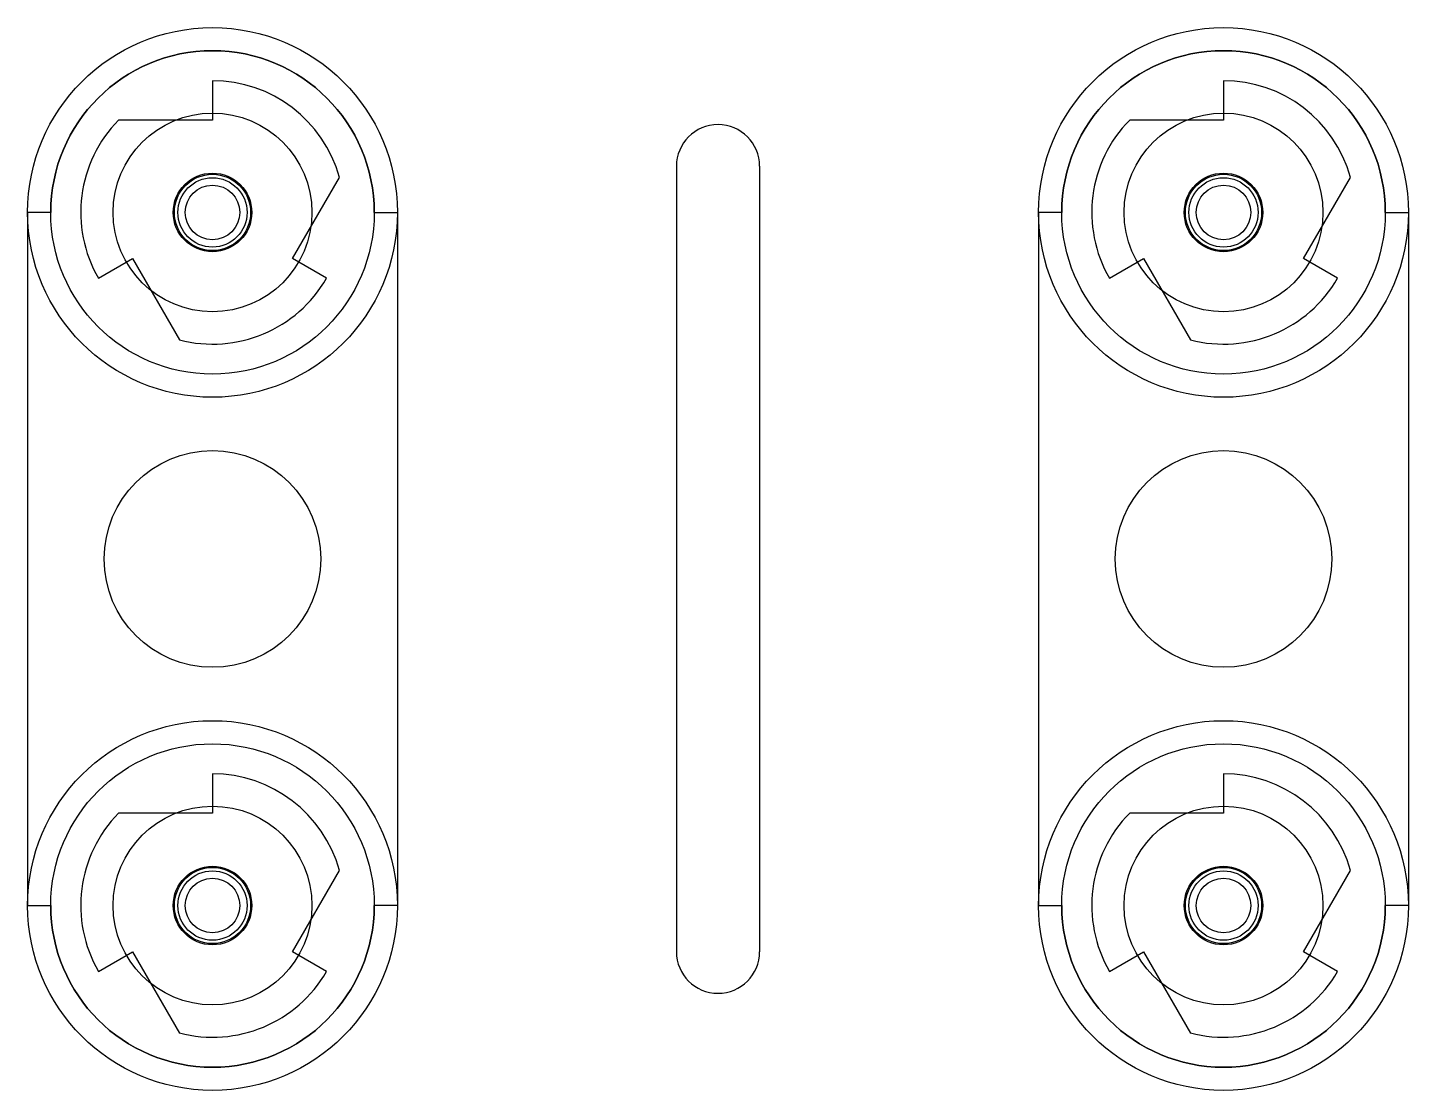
# Model space of a CAD drawing. Extents: x 10.97 to 13.96, y 34.5 to 36.8.
import ezdxf

# ---------------------------------------------------------------- set-up
doc = ezdxf.new("R2010")
doc.units = 0
doc.header["$LTSCALE"] = 5
doc.header["$MEASUREMENT"] = 0
for name, color, linetype in [('Z0_BOTCOMP', 4, 'Continuous'), ('Z0_CUT500', 4, 'Continuous'), ('Z0_PLASTICS', 37, 'Continuous'), ('Z0_RUBBER', 4, 'Continuous'), ('Z0_TOPCOMP', 6, 'Continuous')]:
    doc.layers.add(name, color=color, linetype=linetype)

msp = doc.modelspace()

# ---------------------------------------------------------------- linework, layer by layer
at = {"layer": 'Z0_BOTCOMP', "color": 4, "linetype": 'Continuous', "lineweight": 25}
for p, q in [((11.375, 36.6814), (11.375, 36.5964)), ((13.5625, 36.6814), (13.5625, 36.5964)), ((11.375, 36.5964), (11.172, 36.5964)), ((13.5625, 36.5964), (13.3595, 36.5964)), ((11.5482, 36.2964), (11.6497, 36.4722)), ((13.7357, 36.2964), (13.8372, 36.4722)), ((11.1282, 36.2539), (11.2018, 36.2964)), ((11.2018, 36.2964), (11.3033, 36.1205)), ((11.6218, 36.2539), (11.5482, 36.2964)), ((13.3157, 36.2539), (13.3893, 36.2964)), ((13.3893, 36.2964), (13.4908, 36.1205)), ((13.8093, 36.2539), (13.7357, 36.2964)), ((11.375, 35.1814), (11.375, 35.0964)), ((13.5625, 35.1814), (13.5625, 35.0964)), ((11.375, 35.0964), (11.172, 35.0964)), ((13.5625, 35.0964), (13.3595, 35.0964)), ((11.5482, 34.7964), (11.6497, 34.9722)), ((13.7357, 34.7964), (13.8372, 34.9722)), ((11.1282, 34.7539), (11.2018, 34.7964)), ((11.2018, 34.7964), (11.3033, 34.6205)), ((11.6218, 34.7539), (11.5482, 34.7964)), ((13.3157, 34.7539), (13.3893, 34.7964)), ((13.3893, 34.7964), (13.4908, 34.6205)), ((13.8093, 34.7539), (13.7357, 34.7964))]:
    msp.add_line(p, q, dxfattribs=at)
for centre, radius in [((11.375, 36.3964), 0.085), ((13.5625, 36.3964), 0.085), ((11.375, 36.3964), 0.059), ((13.5625, 36.3964), 0.059), ((11.375, 34.8964), 0.085), ((11.375, 34.8964), 0.059), ((13.5625, 34.8964), 0.085), ((13.5625, 34.8964), 0.059)]:
    msp.add_circle(centre, radius, dxfattribs=at)
for centre, start, end in [((11.375, 36.3964), 15.4321, 90), ((13.5625, 36.3964), 15.4321, 90), ((11.375, 36.3964), 135.4321, -150), ((13.5625, 36.3964), 135.4321, -150), ((11.375, 36.3964), -104.5679, -30), ((13.5625, 36.3964), -104.5679, -30), ((11.375, 34.8964), 15.4321, 90), ((13.5625, 34.8964), 15.4321, 90), ((11.375, 34.8964), 135.4321, -150), ((13.5625, 34.8964), 135.4321, -150), ((11.375, 34.8964), -104.5679, -30), ((13.5625, 34.8964), -104.5679, -30)]:
    msp.add_arc(centre, 0.285, start, end, dxfattribs=at)
at = {"layer": 'Z0_CUT500', "color": 5, "linetype": 'Continuous', "lineweight": 25}
for p, q in [((12.3788, 36.4964), (12.3788, 34.7964)), ((12.5587, 36.4964), (12.5587, 34.7964))]:
    msp.add_line(p, q, dxfattribs=at)
for centre, radius in [((11.375, 36.3964), 0.0825), ((13.5625, 36.3964), 0.0825), ((11.375, 35.6464), 0.2344), ((13.5625, 35.6464), 0.2344), ((11.375, 34.8964), 0.0825), ((13.5625, 34.8964), 0.0825)]:
    msp.add_circle(centre, radius, dxfattribs=at)
for centre, start, end in [((12.4688, 36.4964), 0, 180), ((12.4688, 34.7964), 180, 0)]:
    msp.add_arc(centre, 0.09, start, end, dxfattribs=at)
at = {"layer": 'Z0_PLASTICS', "color": 37, "linetype": 'Continuous', "lineweight": 25}
for p, q in [((11.025, 36.3964), (10.975, 36.3964)), ((10.975, 36.3964), (10.975, 34.8964)), ((11.725, 36.3964), (11.775, 36.3964)), ((11.775, 36.3964), (11.775, 34.8964)), ((13.2125, 36.3964), (13.1625, 36.3964)), ((13.1625, 36.3964), (13.1625, 34.8964)), ((13.9125, 36.3964), (13.9625, 36.3964)), ((13.9625, 36.3964), (13.9625, 34.8964)), ((10.975, 34.8964), (11.025, 34.8964)), ((11.775, 34.8964), (11.725, 34.8964)), ((13.1625, 34.8964), (13.2125, 34.8964)), ((13.9625, 34.8964), (13.9125, 34.8964))]:
    msp.add_line(p, q, dxfattribs=at)
for centre in [(11.375, 36.3964), (13.5625, 36.3964), (11.375, 34.8964), (13.5625, 34.8964)]:
    msp.add_circle(centre, 0.075, dxfattribs=at)
for centre, start, end in [((11.375, 36.3964), 0, 180), ((13.5625, 36.3964), 0, 180), ((11.375, 34.8964), 180, 0), ((13.5625, 34.8964), 180, 0)]:
    msp.add_arc(centre, 0.35, start, end, dxfattribs=at)
at = {"layer": 'Z0_RUBBER', "color": 2, "linetype": 'Continuous', "lineweight": 25}
for centre, radius in [((11.375, 36.3964), 0.4), ((13.5625, 36.3964), 0.4), ((11.375, 36.3964), 0.215), ((13.5625, 36.3964), 0.215), ((11.375, 34.8964), 0.4), ((13.5625, 34.8964), 0.4), ((11.375, 34.8964), 0.215), ((13.5625, 34.8964), 0.215)]:
    msp.add_circle(centre, radius, dxfattribs=at)
at = {"layer": 'Z0_TOPCOMP', "color": 6, "linetype": 'Continuous', "lineweight": 25}
for centre in [(11.375, 36.3964), (13.5625, 36.3964), (11.375, 34.8964), (13.5625, 34.8964)]:
    msp.add_circle(centre, 0.35, dxfattribs=at)

doc.saveas('drawing.dxf')
